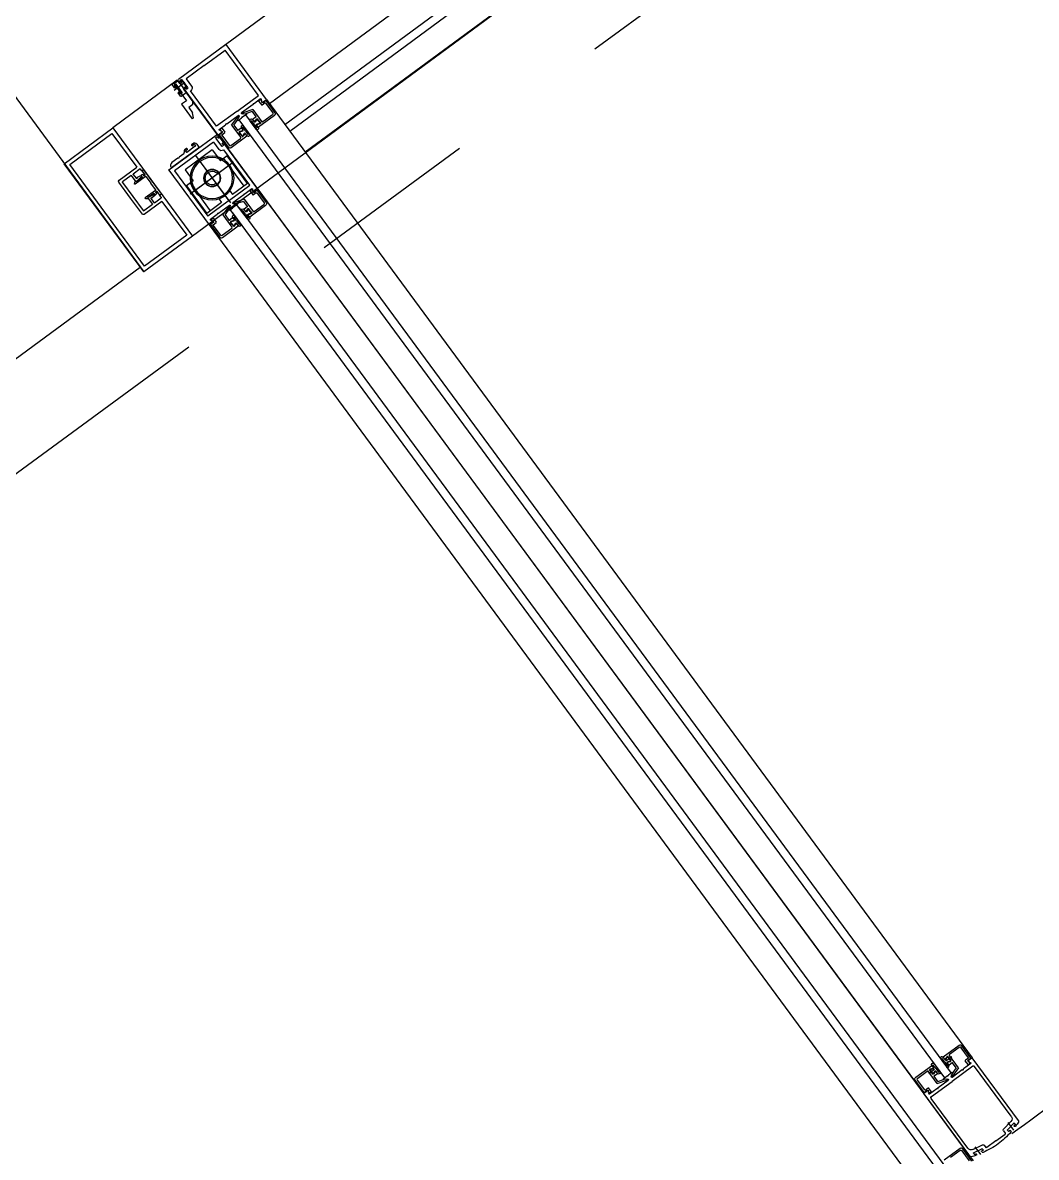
# Model space of a CAD drawing. Header units: millimetres. Extents: x 75184266 to 76346726, y -35077925 to -33679385.
# Drawn here: x 75337064 to 75337819, y -34534597 to -34533752 of the extents above; entities that cross this region are included whole.
import ezdxf

# ---------------------------------------------------------------- set-up
doc = ezdxf.new("R2010")
doc.units = ezdxf.units.MM
doc.header["$LTSCALE"] = 50
doc.header["$MEASUREMENT"] = 0
doc.linetypes.add('CENTER', pattern=[2, 1.25, -0.25, 0.25, -0.25])
doc.linetypes.add('XR-지하3층$0$XR-지하3층$0$51A1코아(1층)-1$0$HID', pattern=[2.3, 1.5, -0.8])
doc.layers.add('CEN', color=1, linetype='CENTER')
doc.layers.add('XR-지하3층$0$XR-지하3층$0$AA-DWXM-DOOR', color=4, linetype='CONTINUOUS')
doc.layers.add('건축', color=8, linetype='CONTINUOUS', plot=False)

# ---------------------------------------------------------------- blocks, each defined once
blk = doc.blocks.new('XR-지하3층$0$XR-지하3층$0$dsfdf')
at = {"layer": 'XR-지하3층$0$XR-지하3층$0$AA-DWXM-DOOR'}
for p, q in [((2010.51, 735.44), (1974.28, 708.75)), ((2069.81, 654.92), (2010.51, 735.44)), ((2009.87, 731.24), (1978.47, 708.12)), ((2065.61, 655.55), (2009.87, 731.24)), ((1974.28, 708.75), (2033.57, 628.23)), ((1978.47, 708.12), (1996.97, 683)), ((2010.07, 692.65), (1996.97, 683)), ((2007.35, 680.18), (2003.99, 684.75)), ((2004.03, 685.04), (2010.6, 689.88)), ((2010.89, 689.83), (2018.63, 679.32)), ((2020.27, 680.53), (2011.5, 692.44)), ((1929.92, 676.09), (1926.31, 673.43)), ((1932.1, 673.64), (1930.35, 676.02)), ((1997.27, 677.53), (1998.34, 678.31)), ((1997.27, 677.53), (2010.58, 659.46)), ((1998.38, 678.6), (1997.42, 679.91)), ((1997.44, 677.65), (1998.34, 678.31)), ((1997.46, 680.2), (2002.55, 683.95)), ((1998.63, 678.27), (2000.65, 675.52)), ((2000.81, 677.03), (2001.47, 676.12)), ((2000.85, 677.31), (2001.75, 677.98)), ((2000.94, 675.48), (2001.43, 675.84)), ((2001.79, 674.84), (2009.35, 680.41)), ((2002.01, 677.98), (2002.27, 677.61)), ((2003.86, 680.16), (2002.03, 678.24)), ((2002.04, 677.93), (2002.7, 677.03)), ((2002.54, 677.56), (2007.35, 680.18)), ((2002.84, 683.9), (2004.98, 680.99)), ((2002.99, 676.99), (2007.18, 680.07)), ((2007.23, 680.85), (2007.02, 680.86)), ((2007.02, 680.86), (2007.05, 680.72)), ((2007.1, 680.48), (2007.18, 680.07)), ((2009.24, 680.78), (2007.41, 680.85)), ((2018.63, 679.32), (2026.37, 668.81)), ((2029.04, 668.62), (2020.27, 680.53)), ((1890.09, 646.75), (1925.24, 672.64)), ((1909.81, 657.48), (1923.19, 667.33)), ((1923.19, 667.33), (1927.12, 662)), ((1924.9, 670.18), (1929.13, 664.43)), ((1925.01, 670.89), (1925.42, 671.19)), ((1929.12, 664.79), (1925.25, 670.05)), ((1925.64, 670.72), (1925.31, 670.48)), ((1933.79, 673.3), (1925.95, 667.53)), ((1926.61, 669.92), (1926.07, 670.65)), ((1926.13, 671.08), (1926.59, 670.47)), ((1927.84, 670.82), (1926.24, 673)), ((1927.57, 671.19), (1926.67, 672.42)), ((1926.71, 672.71), (1929.42, 674.71)), ((1926.97, 672.01), (1937.58, 657.6)), ((1927.78, 670.4), (1927.04, 669.85)), ((1927.3, 670.36), (1927.46, 670.48)), ((1933.74, 667.12), (1929.14, 673.36)), ((1930.09, 674.31), (1929.19, 673.65)), ((1929.7, 674.66), (1938.78, 662.34)), ((1931.28, 673.04), (1930.37, 674.27)), ((1932.04, 673.21), (1931.71, 672.97)), ((1934.93, 667.74), (1934.02, 667.08)), ((1934.97, 668.03), (1934.06, 669.26)), ((1934.46, 669.93), (1934.13, 669.69)), ((1936.64, 667.48), (1934.88, 669.86)), ((2001.68, 674.12), (2005.16, 669.4)), ((2008.64, 664.68), (2005.16, 669.4)), ((2009.35, 664.57), (2016.91, 670.14)), ((2011.76, 665.08), (2015.95, 668.16)), ((2016.1, 668.3), (2012.17, 664.48)), ((2016.32, 667.96), (2015.95, 668.16)), ((2019.47, 663.73), (2016.1, 668.3)), ((2016.66, 667.78), (2016.53, 667.84)), ((2016.71, 667.98), (2016.66, 667.78)), ((2017.23, 669.92), (2016.76, 668.15)), ((2026.33, 668.52), (2019.76, 663.68)), ((1929.94, 665.4), (1929.39, 666.14)), ((1930.2, 667.11), (1929.46, 666.57)), ((1929.87, 664.97), (1929.55, 664.73)), ((1929.85, 664.32), (1930.26, 664.62)), ((1930.37, 665.33), (1929.91, 665.95)), ((1930.02, 666.66), (1930.19, 666.78)), ((1932.53, 664.46), (1930.63, 667.04)), ((1930.69, 661.45), (1930.85, 661.58)), ((1950.21, 635.29), (1930.85, 661.58)), ((1956.18, 632.34), (1930.9, 666.68)), ((1936.57, 667.05), (1932.96, 664.39)), ((1938.78, 662.34), (1942.31, 664.94)), ((1939.99, 656.91), (1943.11, 659.2)), ((1942.31, 664.94), (1950.17, 654.27)), ((1943.11, 659.2), (1946.01, 655.28)), ((1991.68, 659.48), (1956.53, 633.59)), ((1981.33, 655.66), (1985.85, 658.98)), ((1991.97, 659.43), (2021.97, 618.7)), ((2009.66, 663.28), (2011.69, 660.53)), ((2009.71, 663.57), (2010.2, 663.93)), ((2011.15, 662.98), (2010.48, 663.89)), ((2010.58, 659.46), (2011.65, 660.24)), ((2011.65, 660.24), (2010.74, 659.58)), ((2011.44, 662.94), (2012.34, 663.6)), ((2012.38, 663.89), (2011.72, 664.79)), ((2012.9, 658.89), (2011.93, 660.2)), ((2012.15, 664.21), (2012.41, 663.85)), ((2012.67, 663.79), (2015.05, 664.97)), ((2018.28, 662.59), (2013.18, 658.84)), ((2015.72, 657.54), (2028.82, 667.19)), ((2016.17, 665.79), (2018.32, 662.88)), ((1909.81, 657.48), (1894.2, 645.98)), ((1939.99, 656.91), (1937.4, 657.85)), ((1949.19, 653.54), (1946.01, 655.28)), ((1949.19, 653.54), (1950.17, 654.27)), ((1962.21, 633.97), (1991.2, 655.32)), ((1969.07, 645.99), (1975.31, 650.59)), ((1969.43, 643.09), (1989.72, 658.03)), ((1972.89, 650.96), (1972.53, 651.45)), ((1972.57, 651.73), (1973.55, 652.46)), ((1973.17, 650.91), (1974.41, 651.82)), ((1974.69, 651.78), (1975.36, 650.87)), ((1977.06, 652.51), (1977.06, 652.51)), ((1977.09, 652.53), (1980.51, 655.05)), ((1981.23, 654.94), (1980.51, 655.05)), ((1981.23, 654.94), (1981.33, 655.66)), ((1989.42, 658.44), (1989.72, 658.03)), ((1991.2, 655.32), (2016, 621.65)), ((2015.72, 657.54), (2034.21, 632.43)), ((2033.57, 628.23), (2069.81, 654.92)), ((2034.21, 632.43), (2065.61, 655.55)), ((1920.04, 605.73), (1890.04, 646.47)), ((1919, 612.31), (1894.2, 645.98)), ((1967.37, 645.37), (1969, 643.16)), ((1967.8, 648.23), (1968.79, 648.95)), ((1967.95, 633.13), (1988.07, 647.95)), ((1968.12, 646.94), (1968.79, 646.03)), ((1968.16, 647.22), (1969.4, 648.13)), ((1969.44, 648.42), (1969.08, 648.91)), ((1975.59, 643.83), (2001.6, 608.51)), ((1976.28, 642.9), (1999.71, 611.08)), ((1988.07, 647.95), (1994.12, 639.74)), ((1994.12, 639.74), (1999.25, 643.52)), ((1999.25, 643.52), (2014.38, 622.99)), ((1935.11, 624.17), (1950.21, 635.29)), ((1962.21, 633.97), (1966.14, 628.63)), ((1972.08, 615.28), (2004.27, 638.98)), ((1975.06, 617.46), (2000.93, 636.52)), ((1996.59, 641.55), (2011.71, 621.02)), ((1946.18, 628.53), (1937.71, 622.29)), ((1946.38, 629.31), (1946.28, 628.7)), ((1946.38, 629.31), (1947, 629.22)), ((1951.77, 632.64), (1947.19, 629.27)), ((1950.6, 630.83), (1952.63, 628.08)), ((1952.46, 631.43), (1951.09, 631.64)), ((1952.82, 630.34), (1952.41, 632.39)), ((1952.95, 629.71), (1952.63, 631.27)), ((1955.13, 629.67), (1952.91, 628.04)), ((1955.41, 631.52), (1952.95, 629.71)), ((1953.46, 630.09), (1956.14, 632.06)), ((1955.41, 629.63), (1960.86, 622.23)), ((1955.7, 631.48), (1962.41, 622.36)), ((1957.22, 630.93), (1956.31, 632.16)), ((1957.75, 632.27), (1958.21, 631.66)), ((1958.27, 633.29), (1957.86, 632.99)), ((1958.1, 630.94), (1957.93, 630.82)), ((1958.99, 633.18), (1963.22, 627.43)), ((1985.83, 592.08), (1960.55, 626.41)), ((1960.82, 627.25), (1960.66, 627.13)), ((1961.99, 626.52), (1961.53, 627.14)), ((1963.11, 626.72), (1962.7, 626.42)), ((1967.95, 633.13), (1974, 624.92)), ((1934.1, 623.43), (1919, 612.31)), ((1926.65, 614.15), (1935.13, 620.39)), ((1930.22, 613.22), (1934.74, 619.31)), ((1931.87, 613.22), (1934.46, 616.7)), ((1934.91, 623.39), (1934.29, 623.48)), ((1935.37, 618.68), (1934.46, 616.7)), ((1935.75, 619.88), (1934.53, 617.22)), ((1934.91, 623.39), (1935, 624)), ((1935.15, 616.71), (1937.68, 618.57)), ((1935.24, 619.31), (1935.31, 619.2)), ((1937.87, 619.36), (1937.78, 618.74)), ((1937.87, 619.36), (1938.49, 619.27)), ((1938.01, 621.54), (1940.91, 621.92)), ((1941.21, 621.18), (1938.68, 619.31)), ((1938.71, 621.86), (1938.79, 621.76)), ((1946.01, 624.85), (1938.85, 622.33)), ((1939.26, 621.55), (1941.43, 621.83)), ((1945.53, 623.27), (1941.43, 621.83)), ((1944.39, 617.58), (1944.3, 617.51)), ((1947.13, 613.77), (1944.95, 616.73)), ((1945.53, 623.27), (1948.33, 619.47)), ((1945.94, 617.2), (1945.82, 617.37)), ((1945.94, 617.2), (1946.96, 615.83)), ((1948.29, 619.18), (1945.99, 617.49)), ((1946.01, 624.85), (1952.78, 615.65)), ((1947.63, 615.84), (1948.9, 617.77)), ((1949.01, 617.56), (1947.72, 615.57)), ((1951.42, 614.76), (1949.35, 617.57)), ((1950.63, 616.35), (1949.57, 617.78)), ((1962.09, 620.22), (1950.34, 611.58)), ((1960.64, 620.81), (1953.5, 615.55)), ((1965.6, 625.06), (1965.43, 624.94)), ((1984.79, 598.66), (1965.43, 624.94)), ((1968.87, 621.14), (1974, 624.92)), ((1983.99, 600.61), (1968.87, 621.14)), ((1971.54, 623.11), (1986.66, 602.57)), ((1993.26, 611.24), (2001.47, 617.28)), ((2000.89, 610.52), (2016, 621.65)), ((2001.47, 617.28), (2003.29, 614.82)), ((2003.29, 614.82), (2014.38, 622.99)), ((2017.55, 618.99), (2012.56, 615.32)), ((2016.39, 617.18), (2018.41, 614.43)), ((2018.25, 617.78), (2016.87, 617.99)), ((2018.61, 616.69), (2018.19, 618.74)), ((2018.73, 616.06), (2018.42, 617.62)), ((2021.2, 617.88), (2018.73, 616.06)), ((2019.25, 616.44), (2021.92, 618.41)), ((2021.48, 617.83), (2028.2, 608.72)), ((1921.07, 610.04), (1925.65, 613.41)), ((1922.96, 608.34), (1921.12, 609.35)), ((1922.02, 609.01), (1922.23, 610.39)), ((1923.52, 608.04), (1922.12, 608.8)), ((1923.14, 610.61), (1925.17, 607.86)), ((1925.85, 614.19), (1925.75, 613.58)), ((1925.85, 614.19), (1926.46, 614.1)), ((1930.22, 613.22), (1936.99, 604.02)), ((1931.87, 613.22), (1934.67, 609.41)), ((1934.95, 609.37), (1937.25, 611.06)), ((1938.34, 609), (1936.12, 608.36)), ((1936.29, 608.19), (1938.58, 608.83)), ((1937.54, 611.02), (1937.42, 611.18)), ((1937.54, 611.02), (1938.55, 609.64)), ((1937.64, 612.61), (1937.73, 612.68)), ((1940.46, 608.86), (1938.29, 611.82)), ((1943.51, 606.55), (1939.16, 612.46)), ((1940.46, 608.86), (1942.64, 605.91)), ((1948.44, 610.17), (1944.08, 616.09)), ((1947.13, 613.77), (1949.31, 610.81)), ((1951.31, 614.44), (1949.02, 613.8)), ((1950.06, 611.62), (1949.04, 613)), ((1950.06, 611.62), (1949.04, 613)), ((1949.25, 613.63), (1951.47, 614.28)), ((1949.96, 610.03), (1949.86, 609.96)), ((1950.06, 611.62), (1950.18, 611.45)), ((1950.63, 616.35), (1951.69, 614.91)), ((1983.99, 600.61), (1995.07, 608.77)), ((1999.89, 609.78), (1984.79, 598.66)), ((1993.26, 611.24), (1995.07, 608.77)), ((2000.7, 609.74), (2000.08, 609.83)), ((2000.7, 609.74), (2000.79, 610.35)), ((2011.56, 614.58), (2003.49, 608.64)), ((2003.79, 607.9), (2006.7, 608.27)), ((2004.5, 608.22), (2004.58, 608.11)), ((2011.8, 611.2), (2004.64, 608.69)), ((2005.05, 607.91), (2007.21, 608.18)), ((2011.31, 609.63), (2007.21, 608.18)), ((2011.31, 609.63), (2014.12, 605.82)), ((2011.75, 615.36), (2011.66, 614.75)), ((2011.75, 615.36), (2012.37, 615.27)), ((2011.8, 611.2), (2018.57, 602.01)), ((2020.92, 616.02), (2018.7, 614.39)), ((2021.2, 615.98), (2026.65, 608.59)), ((1923, 607.66), (1920.33, 605.69)), ((1921.01, 605.94), (1927.73, 596.82)), ((1921.05, 606.22), (1923.52, 608.04)), ((1922.87, 605.66), (1928.31, 598.26)), ((1922.91, 605.94), (1925.13, 607.57)), ((1929.74, 598.05), (1936.88, 603.31)), ((1929.86, 596.5), (1941.61, 605.15)), ((1936.97, 606.29), (1935.91, 607.73)), ((1938.25, 605.06), (1936.18, 607.87)), ((1936.97, 606.29), (1938.03, 604.85)), ((1938.58, 605.07), (1939.88, 607.07)), ((1939.97, 606.79), (1938.7, 604.87)), ((1941.65, 605.43), (1940.64, 606.81)), ((1941.65, 605.43), (1940.64, 606.81)), ((1941.65, 605.43), (1941.77, 605.27)), ((1943.2, 605.05), (1943.29, 605.12)), ((1986.86, 596.39), (1991.85, 600.06)), ((1992.04, 600.85), (1991.95, 600.23)), ((1992.04, 600.85), (1992.66, 600.75)), ((1992.85, 600.8), (2000.92, 606.74)), ((1996, 599.57), (2000.53, 605.66)), ((1997.65, 599.57), (2000.25, 603.05)), ((2001.15, 605.04), (2000.25, 603.05)), ((2001.54, 606.24), (2000.32, 603.57)), ((2000.94, 603.06), (2003.47, 604.93)), ((2001.02, 605.66), (2001.1, 605.55)), ((2004.94, 598.81), (2001.5, 603.48)), ((2003.66, 605.71), (2003.57, 605.1)), ((2003.66, 605.71), (2004.28, 605.62)), ((2007, 607.53), (2004.47, 605.67)), ((2009.87, 602.44), (2006.43, 607.11)), ((2014.23, 596.53), (2009.87, 602.44)), ((2010.18, 603.94), (2010.09, 603.87)), ((2012.92, 600.12), (2010.74, 603.08)), ((2011.73, 603.56), (2011.61, 603.72)), ((2011.73, 603.56), (2012.74, 602.18)), ((2014.07, 605.53), (2011.77, 603.84)), ((2012.92, 600.12), (2015.09, 597.17)), ((2013.41, 602.19), (2014.69, 604.12)), ((2014.8, 603.91), (2013.51, 601.92)), ((2017.09, 600.8), (2014.81, 600.15)), ((2015.04, 599.98), (2017.26, 600.63)), ((2017.2, 601.11), (2015.13, 603.92)), ((2016.41, 602.7), (2015.36, 604.14)), ((2027.87, 606.58), (2016.13, 597.93)), ((2016.41, 602.7), (2017.47, 601.26)), ((2026.43, 607.16), (2019.28, 601.9)), ((1988.79, 594.01), (1986.12, 592.04)), ((1986.8, 592.29), (1993.51, 583.17)), ((1986.84, 592.58), (1989.31, 594.39)), ((1988.74, 594.7), (1986.9, 595.7)), ((1987.81, 595.36), (1988.02, 596.74)), ((1989.31, 594.39), (1987.91, 595.15)), ((1988.65, 592.01), (1994.1, 584.62)), ((1988.7, 592.29), (1990.91, 593.93)), ((1988.93, 596.96), (1990.96, 594.21)), ((1995.65, 582.85), (2007.4, 591.5)), ((1996, 599.57), (2002.78, 590.38)), ((1997.65, 599.57), (2000.46, 595.76)), ((2000.74, 595.72), (2003.04, 597.41)), ((2002.76, 592.64), (2001.7, 594.08)), ((2004.13, 595.36), (2001.91, 594.71)), ((2004.04, 591.42), (2001.97, 594.23)), ((2002.08, 594.54), (2004.36, 595.18)), ((2002.76, 592.64), (2003.81, 591.2)), ((2003.33, 597.37), (2003.21, 597.53)), ((2003.33, 597.37), (2004.34, 595.99)), ((2003.42, 598.96), (2003.52, 599.03)), ((2006.25, 595.21), (2004.07, 598.17)), ((2004.37, 591.43), (2005.66, 593.42)), ((2005.76, 593.14), (2004.48, 591.22)), ((2009.3, 592.9), (2004.94, 598.81)), ((2006.25, 595.21), (2008.43, 592.26)), ((2007.44, 591.78), (2006.43, 593.16)), ((2007.44, 591.78), (2006.43, 593.16)), ((2007.44, 591.78), (2007.56, 591.62)), ((2008.99, 591.4), (2009.08, 591.47)), ((2015.84, 597.97), (2014.83, 599.35)), ((2015.84, 597.97), (2014.83, 599.35)), ((2015.75, 596.38), (2015.65, 596.31)), ((2015.84, 597.97), (2015.96, 597.81)), ((1995.52, 584.4), (2002.67, 589.66)), ((2471.84, -71.98), (2460.09, -80.63)), ((2471.97, -73.53), (2464.82, -78.79)), ((2478.84, -81.14), (2473.39, -73.75)), ((2480.69, -81.42), (2473.98, -72.31)), ((2458.19, -82.03), (2462.55, -87.94)), ((2458.5, -80.53), (2458.41, -80.6)), ((2461.24, -84.35), (2459.06, -81.39)), ((2460.05, -80.91), (2459.93, -80.75)), ((2460.05, -80.91), (2461.06, -82.29)), ((2460.05, -80.91), (2461.06, -82.29)), ((2461.24, -84.35), (2463.41, -87.3)), ((2461.73, -82.28), (2463.01, -80.35)), ((2463.12, -80.56), (2461.83, -82.55)), ((2462.11, -83.71), (2466.41, -80.54)), ((2465.41, -83.68), (2463.12, -84.32)), ((2463.36, -84.49), (2465.58, -83.84)), ((2463.45, -80.55), (2465.52, -83.36)), ((2464.73, -81.77), (2463.68, -80.33)), ((2471.48, -88.7), (2464.71, -79.51)), ((2464.73, -81.77), (2465.79, -83.21)), ((2478.56, -86.1), (2476.53, -83.34)), ((2478.79, -81.43), (2476.58, -83.06)), ((2480.65, -81.71), (2478.18, -83.52)), ((2478.18, -83.52), (2479.58, -84.28)), ((2478.7, -83.14), (2481.37, -81.17)), ((2478.7, -83.14), (2481.37, -81.17)), ((2478.74, -83.83), (2480.58, -84.83)), ((2478.74, -83.83), (2480.58, -84.83)), ((2516.04, -127.9), (2481.66, -81.22)), ((2516.04, -127.9), (2481.66, -81.22)), ((2439.62, -95.71), (2451.36, -87.06)), ((2441.06, -96.29), (2448.21, -91.03)), ((2455.69, -100.33), (2448.92, -91.14)), ((2449.4, -93.06), (2453.7, -89.9)), ((2451.07, -91.83), (2450.02, -90.39)), ((2452.45, -89.11), (2450.23, -89.76)), ((2450.29, -90.24), (2452.35, -93.05)), ((2450.39, -89.93), (2452.68, -89.29)), ((2451.07, -91.83), (2452.13, -93.27)), ((2451.65, -87.1), (2451.53, -86.94)), ((2451.65, -87.1), (2452.66, -88.48)), ((2451.65, -87.1), (2452.66, -88.48)), ((2451.74, -85.51), (2451.84, -85.44)), ((2454.57, -89.26), (2452.39, -86.3)), ((2452.69, -93.04), (2453.98, -91.05)), ((2454.08, -91.33), (2452.8, -93.25)), ((2453.26, -85.66), (2457.62, -91.57)), ((2454.57, -89.26), (2456.75, -92.21)), ((2455.76, -92.69), (2454.74, -91.31)), ((2455.76, -92.69), (2455.88, -92.85)), ((2464.16, -86.5), (2463.15, -85.12)), ((2464.07, -88.09), (2463.97, -88.16)), ((2466.52, -92.11), (2463.97, -93.99)), ((2466.52, -92.11), (2463.97, -93.99)), ((2464.16, -86.5), (2464.28, -86.66)), ((2466.75, -84.85), (2464.45, -86.54)), ((2465.98, -95.12), (2467.13, -92.61)), ((2465.98, -95.12), (2467.13, -92.61)), ((2466.33, -94.17), (2467.24, -92.19)), ((2482.03, -87.4), (2466.67, -98.71)), ((2482.03, -87.4), (2466.67, -98.71)), ((2474.23, -90.24), (2466.74, -95.75)), ((2474.23, -90.24), (2466.74, -95.75)), ((2471.48, -88.7), (2466.96, -94.79)), ((2469.84, -88.7), (2467.03, -84.89)), ((2469.84, -88.7), (2467.24, -92.19)), ((2475.03, -90.28), (2474.42, -90.19)), ((2475.03, -90.28), (2474.42, -90.19)), ((2475.03, -90.28), (2475.13, -89.67)), ((2475.03, -90.28), (2475.13, -89.67)), ((2480.63, -85.52), (2475.23, -89.5)), ((2480.63, -85.52), (2475.23, -89.5)), ((2479.68, -84.49), (2479.47, -85.87)), ((2510.77, -124.7), (2483.46, -87.62)), ((2510.77, -124.7), (2483.46, -87.62)), ((2446.01, -106.96), (2439.29, -97.85)), ((2446.29, -105.11), (2440.84, -97.72)), ((2451.32, -110.02), (2466.67, -98.71)), ((2451.32, -110.02), (2466.67, -98.71)), ((2456.18, -98.76), (2453.37, -94.95)), ((2453.42, -94.67), (2455.72, -92.97)), ((2455.69, -100.33), (2462.85, -97.82)), ((2456.18, -98.76), (2460.28, -97.32)), ((2456.34, -103.41), (2463.82, -97.9)), ((2456.34, -103.41), (2463.82, -97.9)), ((2457.31, -93.07), (2457.4, -93)), ((2462.44, -97.04), (2460.28, -97.32)), ((2460.42, -96.6), (2462.97, -94.73)), ((2460.42, -96.6), (2462.97, -94.73)), ((2463.45, -96.98), (2460.72, -97.33)), ((2463.45, -96.98), (2460.72, -97.33)), ((2462.99, -97.35), (2462.91, -97.24)), ((2463.78, -94.77), (2463.16, -94.68)), ((2463.78, -94.77), (2463.16, -94.68)), ((2463.78, -94.77), (2463.87, -94.16)), ((2463.78, -94.77), (2463.87, -94.16)), ((2466.47, -94.79), (2466.39, -94.68)), ((2479.9, -154.51), (2445.52, -107.83)), ((2479.9, -154.51), (2445.52, -107.83)), ((2448.24, -105.57), (2445.56, -107.54)), ((2448.24, -105.57), (2445.56, -107.54)), ((2446.29, -107.01), (2448.75, -105.19)), ((2446.57, -105.15), (2448.79, -103.52)), ((2448.75, -105.19), (2449.07, -106.75)), ((2448.88, -105.82), (2449.29, -107.88)), ((2448.88, -105.82), (2449.29, -107.88)), ((2451.1, -106.32), (2449.07, -103.56)), ((2449.24, -106.91), (2450.61, -107.12)), ((2449.94, -108.12), (2455.34, -104.15)), ((2449.94, -108.12), (2455.34, -104.15)), ((2456.14, -104.19), (2455.53, -104.1)), ((2456.14, -104.19), (2455.53, -104.1)), ((2456.14, -104.19), (2456.24, -103.58)), ((2456.14, -104.19), (2456.24, -103.58)), ((2478.41, -148.53), (2451.1, -111.45)), ((2478.41, -148.53), (2451.1, -111.45)), ((2512.66, -119.21), (2524.41, -110.56)), ((2514.1, -119.8), (2521.25, -114.53)), ((2519.05, -130.47), (2512.34, -121.35)), ((2519.33, -128.61), (2513.89, -121.22)), ((2510.52, -128.63), (2505.06, -134.36)), ((2510.52, -128.63), (2505.06, -134.36)), ((2507.96, -134.99), (2508.63, -135.9)), ((2507.96, -134.99), (2508.63, -135.9)), ((2512.69, -129.78), (2507.97, -134.72)), ((2512.69, -129.78), (2507.97, -134.72)), ((2508.19, -129.29), (2512.4, -134.99)), ((2508.19, -129.29), (2512.4, -134.99)), ((2513, -129.8), (2513.68, -130.71)), ((2513, -129.8), (2513.68, -130.71)), ((2513, -132.03), (2513.09, -132.16)), ((2513, -132.03), (2513.09, -132.16)), ((2513, -132.03), (2513.09, -132.16)), ((2513, -132.03), (2513.09, -132.16)), ((2513.66, -130.98), (2513.03, -131.64)), ((2513.66, -130.98), (2513.03, -131.64)), ((2499.34, -143.06), (2492.56, -148.05)), ((2499.34, -143.06), (2492.56, -148.05)), ((2499.34, -143.06), (2506.11, -138.07)), ((2499.34, -143.06), (2506.11, -138.07)), ((2504.97, -135.67), (2506.22, -137.36)), ((2504.97, -135.67), (2506.22, -137.36)), ((2508.94, -135.92), (2509.6, -135.24)), ((2508.94, -135.92), (2509.6, -135.24)), ((2510.06, -135.27), (2510.47, -135.82)), ((2510.06, -135.27), (2510.47, -135.82)), ((2482.23, -149.46), (2489.33, -145.94)), ((2482.23, -149.46), (2489.33, -145.94)), ((2482.69, -151.87), (2488.81, -148.84)), ((2482.69, -151.87), (2488.81, -148.84)), ((2483.55, -147.43), (2487.76, -153.14)), ((2483.55, -147.43), (2487.76, -153.14)), ((2488.71, -150.99), (2489.12, -151.55)), ((2488.71, -150.99), (2489.12, -151.55)), ((2489.67, -150.12), (2488.82, -150.54)), ((2489.67, -150.12), (2488.82, -150.54)), ((2489.07, -148.9), (2489.74, -149.81)), ((2489.07, -148.9), (2489.74, -149.81)), ((2490.6, -146.25), (2491.85, -147.94)), ((2490.6, -146.25), (2491.85, -147.94)), ((2482.61, -152.18), (2483.29, -153.09)), ((2482.61, -152.18), (2483.29, -153.09)), ((2483.54, -153.15), (2484.37, -152.75)), ((2483.54, -153.15), (2484.37, -152.75)), ((2484.75, -152.84), (2484.84, -152.97)), ((2484.75, -152.84), (2484.84, -152.97))]:
    blk.add_line(p, q, dxfattribs=at)
at = {"layer": 'XR-지하3층$0$XR-지하3층$0$AA-DWXM-DOOR', "color": 8, "linetype": 'XR-지하3층$0$XR-지하3층$0$51A1코아(1층)-1$0$HID'}
blk.add_line((1185.4, 127.81), (1974.28, 708.75), dxfattribs=at)
at = {"layer": 'XR-지하3층$0$XR-지하3층$0$AA-DWXM-DOOR', "color": 8}
for p, q in [((1926.67, 672.42), (2481.66, -81.22)), ((415.08, -563.65), (2033.57, 628.23)), ((1935.72, 617.13), (2461.01, -96.18)), ((1940.64, 620.76), (2465.94, -92.55)), ((2021.97, 618.7), (2554.7, -104.72)), ((1922.28, 602.69), (1167.17, 46.61)), ((1920.04, 605.73), (2445.52, -107.83)), ((2003.25, 601.11), (2534.1, -119.75)), ((2008.18, 604.74), (2539.03, -116.12)), ((1985.83, 592.08), (2518.57, -131.33)), ((1933.77, 587.09), (1219.49, 61.08)), ((1937.4, 582.16), (1223.12, 56.15)), ((1948.89, 566.55), (1184.58, 3.7))]:
    blk.add_line(p, q, dxfattribs=at)
at = {"layer": 'XR-지하3층$0$XR-지하3층$0$AA-DWXM-DOOR'}
for radius in [16.32, 15.3, 6.38, 6.12]:
    blk.add_circle((1987.99, 626.99), radius, dxfattribs=at)
for centre, radius, start, end in [((2010.68, 691.83), 1.02, 36.36859, 126.36859), ((2004.15, 684.87), 0.204, 126.36859, 216.36859), ((2010.72, 689.71), 0.204, 36.36859, 126.36859), ((1997.32, 677.81), 0.204, 216.36859, 306.36859), ((1997.58, 680.03), 0.204, 126.36859, 216.36859), ((1998.22, 678.48), 0.204, 306.36859, 36.36859), ((1998.46, 678.15), 0.204, 36.36859, 126.36859), ((2000.97, 677.15), 0.204, 126.36859, 216.36859), ((2001.31, 676), 0.204, 306.36859, 36.36859), ((2001.88, 677.81), 0.204, 36.36859, 126.36859), ((2002.17, 678.1), 0.204, 136.36859, 216.36859), ((2002.44, 677.74), 0.204, 216.36859, 298.60342), ((2002.67, 683.78), 0.204, 36.36859, 126.36859), ((2002.87, 677.15), 0.204, 216.36859, 306.36859), ((2004.16, 679.75), 0.51, 66.36859, 126.36859), ((2004.16, 679.75), 0.51, 66.36859, 126.36859), ((2004.57, 680.69), 0.51, 246.36859, 36.36859), ((2007.4, 680.54), 0.306, 87.75533, 191.36859), ((2009.23, 680.57), 0.204, 306.36859, 87.75533), ((1925.31, 670.48), 0.51, 126.36859, 216.36859), ((1925.84, 671.82), 1.02, 36.36859, 126.36859), ((1925.72, 670.78), 0.51, 36.36859, 126.36859), ((1927, 670.77), 0.51, 216.36859, 306.36859), ((1926.83, 672.55), 0.204, 126.36859, 216.36859), ((1927.16, 670.89), 0.51, 306.36859, 36.36859), ((1929.54, 674.54), 0.204, 36.36859, 126.36859), ((2000.82, 675.64), 0.204, 216.36859, 306.36859), ((2002.09, 674.42), 0.51, 126.36859, 216.36859), ((2016.46, 668.23), 0.306, 241.36859, 344.98185), ((2017.04, 669.98), 0.204, 344.98185, 126.36859), ((2026.2, 668.69), 0.204, 306.36859, 36.36859), ((2028.22, 668.01), 1.02, 306.36859, 36.36859), ((1929.18, 663.51), 2.55, 216.36859, 306.36859), ((1929.55, 664.73), 0.51, 216.36859, 306.36859), ((1930.32, 666.25), 0.51, 126.36859, 216.36859), ((1930.49, 666.37), 0.51, 36.36859, 126.36859), ((1929.96, 665.03), 0.51, 306.36859, 36.36859), ((1991.8, 659.31), 0.204, 36.36859, 126.36859), ((2009.05, 664.98), 0.51, 216.36859, 306.36859), ((2009.83, 663.4), 0.204, 126.36859, 216.36859), ((2010.32, 663.76), 0.204, 36.36859, 126.36859), ((2010.86, 659.41), 0.204, 126.36859, 216.36859), ((2011.31, 663.1), 0.204, 216.36859, 306.36859), ((2011.53, 660.41), 0.204, 306.36859, 36.36859), ((2011.77, 660.08), 0.204, 36.36859, 126.36859), ((2011.88, 664.91), 0.204, 126.36859, 216.36859), ((2012.31, 664.33), 0.204, 134.13376, 216.36859), ((2012.22, 663.77), 0.204, 306.36859, 36.36859), ((2012.58, 663.97), 0.204, 216.36859, 296.36859), ((2013.06, 659.01), 0.204, 216.36859, 306.36859), ((2014.75, 665.38), 0.51, 306.36859, 6.36859), ((2014.75, 665.38), 0.51, 306.36859, 6.36859), ((2015.76, 665.49), 0.51, 36.36859, 186.36859), ((2018.16, 662.76), 0.204, 306.36859, 36.36859), ((2019.63, 663.85), 0.204, 216.36859, 306.36859), ((1890.21, 646.59), 0.204, 126.36859, 216.36859), ((1953.31, 635.9), 0.204, 306.36859, 36.36859), ((1957.14, 632.77), 1.02, 126.36859, 216.36859), ((1946.03, 628.74), 0.258, 306.36859, 351.36859), ((1947.03, 629.48), 0.258, 261.36859, 306.36859), ((1952.01, 632.31), 0.408, 11.36859, 126.36859), ((1953.22, 630.42), 0.408, 191.36859, 306.36859), ((1957.63, 631.23), 0.51, 216.36859, 306.36859), ((1958.16, 632.58), 0.51, 126.36859, 216.36859), ((1957.8, 631.36), 0.51, 306.36859, 36.36859), ((1958.57, 632.88), 0.51, 36.36859, 126.36859), ((1960.96, 626.72), 0.51, 126.36859, 216.36859), ((1961.12, 626.84), 0.51, 36.36859, 126.36859), ((1962.4, 626.83), 0.51, 216.36859, 306.36859), ((1962.81, 627.13), 0.51, 306.36859, 36.36859), ((1964.08, 627.12), 2.55, 306.36859, 36.36859), ((1987.99, 626.99), 5.1, 306.36859, 216.36859), ((1934.25, 623.22), 0.258, 81.36859, 126.36859), ((1934.9, 617.05), 0.413, 155.36859, 306.36859), ((1935.26, 623.96), 0.258, 126.36859, 171.36859), ((1935.38, 620.06), 0.413, 335.36859, 126.36859), ((1937.95, 621.95), 0.413, 126.36859, 277.36859), ((1937.52, 618.78), 0.258, 306.36859, 351.36859), ((1938.53, 619.52), 0.258, 261.36859, 306.36859), ((1940.97, 621.51), 0.413, 306.36859, 97.36859), ((2017.79, 618.66), 0.408, 11.36859, 126.36859), ((2019.01, 616.77), 0.408, 191.36859, 306.36859), ((2021.8, 618.57), 0.204, 306.36859, 36.36859), ((1921.31, 609.71), 0.408, 126.36859, 241.36859), ((1922.76, 607.99), 0.408, 306.36859, 61.36859), ((1925.5, 613.62), 0.258, 306.36859, 351.36859), ((1926.5, 614.35), 0.258, 261.36859, 306.36859), ((2000.04, 609.58), 0.258, 81.36859, 126.36859), ((2001.05, 610.32), 0.258, 126.36859, 171.36859), ((2003.74, 608.31), 0.413, 126.36859, 277.36859), ((2006.75, 607.86), 0.413, 306.36859, 97.36859), ((2011.41, 614.79), 0.258, 306.36859, 351.36859), ((2012.41, 615.53), 0.258, 261.36859, 306.36859), ((1991.69, 600.27), 0.258, 306.36859, 351.36859), ((1992.7, 601.01), 0.258, 261.36859, 306.36859), ((2000.69, 603.4), 0.413, 155.36859, 306.36859), ((2001.16, 606.41), 0.413, 335.36859, 126.36859), ((2003.31, 605.13), 0.258, 306.36859, 351.36859), ((2004.32, 605.87), 0.258, 261.36859, 306.36859), ((1985.99, 592.2), 0.204, 216.36859, 306.36859), ((1987.1, 596.06), 0.408, 126.36859, 241.36859), ((1988.55, 594.34), 0.408, 306.36859, 61.36859), ((2478.94, -83.47), 0.408, 126.36859, 241.36859), ((2478.94, -83.47), 0.408, 126.36859, 241.36859), ((2481.49, -81.34), 0.204, 36.36859, 126.36859), ((2481.49, -81.34), 0.204, 36.36859, 126.36859), ((2466.76, -92.44), 0.408, 335.36859, 126.36859), ((2466.76, -92.44), 0.408, 335.36859, 126.36859), ((2474.38, -90.44), 0.258, 81.36859, 126.36859), ((2474.38, -90.44), 0.258, 81.36859, 126.36859), ((2475.38, -89.7), 0.258, 126.36859, 171.36859), ((2475.38, -89.7), 0.258, 126.36859, 171.36859), ((2480.39, -85.19), 0.408, 306.36859, 61.36859), ((2480.39, -85.19), 0.408, 306.36859, 61.36859), ((2482.64, -88.22), 1.02, 36.36859, 126.36859), ((2482.64, -88.22), 1.02, 36.36859, 126.36859), ((2460.66, -96.93), 0.408, 126.36859, 277.36859), ((2460.66, -96.93), 0.408, 126.36859, 277.36859), ((2463.12, -94.94), 0.258, 81.36859, 126.36859), ((2463.12, -94.94), 0.258, 81.36859, 126.36859), ((2463.52, -97.49), 0.51, 306.36859, 97.36859), ((2463.52, -97.49), 0.51, 306.36859, 97.36859), ((2464.12, -94.2), 0.258, 126.36859, 171.36859), ((2464.12, -94.2), 0.258, 126.36859, 171.36859), ((2466.44, -95.33), 0.51, 155.36859, 306.36859), ((2466.44, -95.33), 0.51, 155.36859, 306.36859), ((2445.68, -107.71), 0.204, 126.36859, 216.36859), ((2445.68, -107.71), 0.204, 126.36859, 216.36859), ((2448.48, -105.9), 0.408, 11.36859, 126.36859), ((2448.48, -105.9), 0.408, 11.36859, 126.36859), ((2449.69, -107.79), 0.408, 191.36859, 306.36859), ((2449.69, -107.79), 0.408, 191.36859, 306.36859), ((2455.49, -104.35), 0.258, 81.36859, 126.36859), ((2455.49, -104.35), 0.258, 81.36859, 126.36859), ((2456.49, -103.62), 0.258, 126.36859, 171.36859), ((2456.49, -103.62), 0.258, 126.36859, 171.36859), ((2451.92, -110.84), 1.02, 126.36859, 216.36859), ((2451.92, -110.84), 1.02, 126.36859, 216.36859), ((2508.3, -126.52), 3.06, 316.36859, 36.36859), ((2508.3, -126.52), 3.06, 316.36859, 36.36859), ((2505.79, -135.06), 1.02, 136.36859, 216.36859), ((2505.79, -135.06), 1.02, 136.36859, 216.36859), ((2508.12, -134.87), 0.204, 136.36859, 216.36859), ((2508.12, -134.87), 0.204, 136.36859, 216.36859), ((2509.82, -135.45), 0.306, 36.36859, 136.36859), ((2509.82, -135.45), 0.306, 36.36859, 136.36859), ((2512.84, -129.92), 0.204, 36.36859, 136.36859), ((2512.84, -129.92), 0.204, 36.36859, 136.36859), ((2513.25, -131.85), 0.306, 136.36859, 216.36859), ((2513.25, -131.85), 0.306, 136.36859, 216.36859), ((2513.51, -131.86), 0.51, 216.36859, 323.49544), ((2513.51, -131.86), 0.51, 216.36859, 323.49544), ((2513.51, -130.83), 0.204, 316.36859, 36.36859), ((2513.51, -130.83), 0.204, 316.36859, 36.36859), ((2461.44, -93.33), 65.28, 323.49544, 326.80737), ((2461.44, -93.33), 65.28, 323.49544, 326.80737), ((2515.22, -128.51), 1.02, 326.80737, 36.36859), ((2515.22, -128.51), 1.02, 326.80737, 36.36859), ((2461.44, -93.33), 65.28, 307.26387, 318.64326), ((2461.44, -93.33), 65.28, 307.26387, 318.64326), ((2505.81, -137.66), 0.51, 306.36859, 36.36859), ((2505.81, -137.66), 0.51, 306.36859, 36.36859), ((2508.8, -135.78), 0.204, 216.36859, 316.36859), ((2508.8, -135.78), 0.204, 216.36859, 316.36859), ((2510.06, -136.12), 0.51, 318.64326, 36.36859), ((2510.06, -136.12), 0.51, 318.64326, 36.36859), ((2480.87, -146.72), 3.06, 216.36859, 296.36859), ((2480.87, -146.72), 3.06, 216.36859, 296.36859), ((2482.78, -152.05), 0.204, 116.36859, 216.36859), ((2482.78, -152.05), 0.204, 116.36859, 216.36859), ((2488.96, -150.81), 0.306, 116.36859, 216.36859), ((2488.96, -150.81), 0.306, 116.36859, 216.36859), ((2488.9, -149.02), 0.204, 36.36859, 116.36859), ((2488.9, -149.02), 0.204, 36.36859, 116.36859), ((2489.53, -151.24), 0.51, 216.36859, 294.09392), ((2489.53, -151.24), 0.51, 216.36859, 294.09392), ((2489.78, -146.86), 1.02, 36.36859, 116.36859), ((2489.78, -146.86), 1.02, 36.36859, 116.36859), ((2489.58, -149.94), 0.204, 296.36859, 36.36859), ((2489.58, -149.94), 0.204, 296.36859, 36.36859), ((2463.09, -92.12), 65.28, 294.09392, 305.47331), ((2463.09, -92.12), 65.28, 294.09392, 305.47331), ((2492.26, -147.64), 0.51, 216.36859, 306.36859), ((2492.26, -147.64), 0.51, 216.36859, 306.36859), ((2480.72, -153.91), 1.02, 216.36859, 285.92981), ((2480.72, -153.91), 1.02, 216.36859, 285.92981), ((2463.09, -92.12), 65.28, 285.92981, 289.24174), ((2463.09, -92.12), 65.28, 285.92981, 289.24174), ((2483.45, -152.97), 0.204, 216.36859, 296.36859), ((2483.45, -152.97), 0.204, 216.36859, 296.36859), ((2484.5, -153.02), 0.306, 36.36859, 116.36859), ((2484.5, -153.02), 0.306, 36.36859, 116.36859), ((2484.43, -153.27), 0.51, 289.24174, 36.36859), ((2484.43, -153.27), 0.51, 289.24174, 36.36859)]:
    blk.add_arc(centre, radius, start, end, dxfattribs=at)
at = {"layer": 'XR-지하3층$0$XR-지하3층$0$AA-DWXM-DOOR', "color": 8, "linetype": 'XR-지하3층$0$XR-지하3층$0$51A1코아(1층)-1$0$HID'}
blk.add_arc((1918.39, 598.63), 944.71, 219.06659, 308.4325, dxfattribs=at)
at = {"layer": 'XR-지하3층$0$XR-지하3층$0$AA-DWXM-DOOR', "extrusion": (0, 0, -1)}
for centre, major_axis, start_param, end_param in [((1930.1, 675.84), (0.216, 0.216), -1.42015, 0.150647), ((1925.49, 670.23), (0.216, 0.216), 3.292239, 4.863036), ((1925.82, 670.47), (0.216, 0.216), -1.42015, 0.150647), ((1926.49, 673.18), (0.216, 0.216), 3.292239, 4.863036), ((1926.86, 670.1), (0.216, 0.216), 1.721443, 3.292239), ((1927.6, 670.64), (-0.216, 0.216), 1.721443, 3.292239), ((1929.31, 673.48), (-0.144, 0.144), 4.863036, 6.433832), ((1930.21, 674.15), (0.144, 0.144), -1.42015, 0.150647), ((1931.53, 673.22), (0.216, 0.216), 1.721443, 3.292239), ((1931.86, 673.46), (0.216, 0.216), 0.150646, 1.721443), ((1934.31, 669.44), (0.216, 0.216), 3.292239, 4.863036), ((1934.64, 669.68), (0.216, 0.216), -1.42015, 0.150647), ((1934.81, 667.91), (0.144, 0.144), 0.150647, 1.721443), ((1936.39, 667.3), (0.216, 0.216), 0.150647, 1.721443), ((1929.36, 664.98), (0.216, 0.216), 1.721443, 3.292239), ((1929.64, 666.32), (0.216, 0.216), 3.292239, 4.863036), ((1929.69, 665.22), (-0.216, 0.216), 1.721443, 3.292239), ((1930.38, 666.86), (-0.216, 0.216), 0.150647, 1.721443), ((1932.78, 664.64), (0.216, 0.216), 1.721443, 3.292239), ((1933.9, 667.24), (-0.144, 0.144), 3.292239, 4.863036), ((1987.36, 656.93), (-1.8, 1.8), 0.150647, 1.721443), ((1972.69, 651.57), (0.144, 0.144), 3.292239, 4.863035), ((1973.05, 651.08), (-0.144, 0.144), 3.292239, 4.863036), ((1974.76, 650.82), (-1.44, 1.44), 0.150647, 1.381606), ((1974.53, 651.66), (-0.144, 0.144), 0.150647, 1.721443), ((1975.19, 650.75), (-0.144, 0.144), 1.721443, 3.292239), ((1976.48, 653.35), (0.721, 0.721), 1.721443, 2.952402), ((1969.01, 646.58), (-1.44, 1.44), 4.863036, 6.433832), ((1968.28, 647.06), (0.144, 0.144), 3.292239, 4.863036), ((1968.91, 648.79), (0.144, 0.144), -1.42015, 0.150647), ((1968.95, 646.16), (-0.144, 0.144), 3.292239, 4.863036), ((1969.25, 643.34), (-0.216, 0.216), 3.292239, 4.863035), ((1969.27, 648.29), (0.144, 0.144), 0.150647, 1.721443), ((1951.01, 631.13), (0.361, 0.361), 3.292239, 5.648434), ((1952.43, 631.23), (-0.144, 0.144), 0.936045, 2.157775), ((1952.79, 628.2), (0.144, 0.144), 1.721443, 3.292239), ((1955.25, 629.51), (-0.144, 0.144), 0.150647, 1.721443), ((1955.53, 631.36), (-0.144, 0.144), 0.150647, 1.721443), ((1938.96, 622.05), (-0.216, 0.216), 4.863035, 6.730538), ((1939.2, 622.06), (0.361, 0.361), 2.227588, 3.292239), ((1944.91, 616.69), (0.721, 0.721), 3.292239, 4.863036), ((1945, 616.76), (0.721, 0.721), -1.42015, 0.150647), ((1946.11, 617.32), (-0.144, 0.144), 4.863036, 6.433832), ((1948.16, 619.35), (-0.144, 0.144), 1.721443, 3.292239), ((1949.24, 617.54), (-0.288, 0.288), 6.082572, 8.004628), ((1949.18, 617.45), (0.144, 0.144), 4.501687, 6.433832), ((1960.04, 621.63), (-0.721, 0.721), 1.721443, 3.292239), ((1961.18, 621.46), (-1.08, 1.08), 1.721443, 3.292239), ((2016.8, 617.49), (-0.361, 0.361), 4.863036, 7.21923), ((2018.22, 617.58), (0.144, 0.144), -0.634752, 0.586979), ((2021.32, 617.71), (-0.144, 0.144), 0.150647, 1.721443), ((1947.29, 616.07), (0.288, 0.288), 1.370183, 3.292239), ((1945.45, 612.54), (2.52, 2.52), -0.309319, -0.197087), ((1947.55, 615.68), (-0.144, 0.144), 2.93089, 4.515302), ((1949.26, 610.78), (0.721, 0.721), 1.721443, 3.292239), ((1949.07, 613.61), (-0.144, 0.144), 5.210769, 6.795181), ((1945.45, 612.54), (2.52, 2.52), 0.49838, 0.610612), ((1949.37, 613.24), (0.288, 0.288), 3.292239, 5.214295), ((1949.35, 610.85), (-0.721, 0.721), 1.721443, 3.292239), ((1950.22, 611.74), (0.144, 0.144), 1.721443, 3.292239), ((1951.25, 614.64), (0.144, 0.144), 0.150647, 2.082792), ((1951.36, 614.67), (0.288, 0.288), 0.150647, 2.072702), ((1953.19, 615.96), (0.361, 0.361), 1.721443, 3.292239), ((2004.74, 608.4), (0.216, 0.216), 3.292239, 5.159741), ((2018.58, 614.55), (0.144, 0.144), 1.721443, 3.292239), ((2021.04, 615.86), (0.144, 0.144), -1.42015, 0.150647), ((2025.82, 607.98), (0.721, 0.721), 0.150647, 1.721443), ((2026.97, 607.81), (1.08, 1.08), 0.150647, 1.721443), ((2004.99, 608.41), (-0.361, 0.361), 3.798385, 4.863036), ((2010.69, 603.05), (-0.721, 0.721), 4.863036, 6.433832), ((2010.79, 603.11), (-0.721, 0.721), 0.150647, 1.721443), ((2011.89, 603.68), (0.144, 0.144), 3.292239, 4.863036), ((2013.07, 602.42), (0.288, 0.288), 1.370183, 3.292239), ((2011.24, 598.89), (2.52, 2.52), -0.309319, -0.197087), ((2013.33, 602.03), (-0.144, 0.144), 2.93089, 4.515302), ((2013.95, 605.7), (0.144, 0.144), 0.150647, 1.721443), ((2014.86, 599.96), (-0.144, 0.144), 5.210769, 6.795181), ((2011.24, 598.89), (2.52, 2.52), 0.49838, 0.610612), ((2015.03, 603.89), (0.288, 0.288), 4.511776, 6.433832), ((2015.16, 599.59), (-0.288, 0.288), 4.863035, 6.785091), ((2014.97, 603.8), (0.144, 0.144), 4.501687, 6.433832), ((2017.04, 600.99), (-0.144, 0.144), 1.721443, 3.653588), ((2017.14, 601.02), (0.288, 0.288), 0.150647, 2.072702), ((2018.98, 602.31), (0.361, 0.361), 1.721443, 3.292239), ((2015.05, 597.13), (-0.721, 0.721), 3.292239, 4.863036), ((2015.14, 597.2), (0.721, 0.721), 0.150647, 1.721443), ((2016.01, 598.09), (0.144, 0.144), 1.721443, 3.292239), ((2448.51, -91.44), (-0.361, 0.361), 0.150647, 1.721443), ((2450.34, -90.15), (0.288, 0.288), 3.292239, 5.214295), ((2450.45, -90.12), (0.144, 0.144), 3.292239, 5.224384), ((2452.35, -86.33), (-0.721, 0.721), 4.863036, 6.433832), ((2451.48, -87.22), (-0.144, 0.144), 0.150647, 1.721443), ((2452.44, -86.26), (-0.721, 0.721), 0.150647, 1.721443), ((2452.33, -88.72), (0.288, 0.288), 0.150647, 2.072702), ((2452.63, -89.09), (-0.144, 0.144), 2.069176, 3.653588), ((2456.25, -88.02), (2.52, 2.52), 3.639973, 3.752204), ((2454.15, -91.16), (-0.144, 0.144), 6.072483, 7.656895), ((2454.42, -91.55), (0.288, 0.288), 4.511776, 6.433832), ((2456.25, -88.02), (2.52, 2.52), 2.832274, 2.944506), ((2455.6, -92.81), (-0.144, 0.144), 1.721443, 3.292239), ((2456.7, -92.25), (0.721, 0.721), 1.721443, 3.292239), ((2456.8, -92.18), (0.721, 0.721), 0.150647, 1.721443), ((2440.52, -96.94), (-1.08, 1.08), 4.863036, 6.433832), ((2441.66, -97.11), (-0.721, 0.721), 4.863036, 6.433832), ((2452.46, -93.03), (-0.288, 0.288), 2.94098, 4.863036), ((2452.52, -92.93), (0.144, 0.144), 1.360094, 3.292239), ((2453.54, -94.83), (-0.144, 0.144), 4.863035, 6.433832), ((2462.5, -97.54), (0.361, 0.361), -0.914004, 0.150647), ((2462.75, -97.53), (-0.216, 0.216), 1.721443, 3.588945), ((2446.17, -106.84), (0.144, 0.144), 1.721443, 3.292239), ((2446.45, -104.99), (-0.144, 0.144), 3.292239, 4.863036), ((2448.91, -103.68), (0.144, 0.144), -1.42015, 0.150647), ((2449.27, -106.71), (0.144, 0.144), 2.506841, 3.728572), ((2450.69, -106.62), (-0.361, 0.361), 1.721443, 4.077637), ((2513.57, -120.44), (-1.08, 1.08), 4.863036, 6.433832), ((2514.71, -120.62), (-0.721, 0.721), 4.863036, 6.433832)]:
    blk.add_ellipse(centre, major_axis=major_axis, ratio=1, start_param=start_param, end_param=end_param, dxfattribs=at)
at = {"layer": 'XR-지하3층$0$XR-지하3층$0$AA-DWXM-DOOR'}
for centre, major_axis, start_param, end_param in [((1934.99, 619.12), (-0.216, 0.216), 4.561742, 6.429245), ((1934.9, 618.9), (-0.361, 0.361), 3.497092, 4.561742), ((1922.22, 608.98), (-0.144, 0.144), 0.634752, 1.856482), ((1922.73, 610.31), (-0.361, 0.361), 4.561742, 6.917937), ((1934.83, 609.53), (0.144, 0.144), 2.990946, 4.561742), ((1936.24, 607.97), (0.288, 0.288), 1.06889, 2.990946), ((1936.34, 607.99), (-0.144, 0.144), -0.511995, 1.42015), ((1938.24, 611.79), (0.721, 0.721), 1.42015, 2.990946), ((1937.38, 610.89), (-0.144, 0.144), 4.561742, 6.132539), ((1938.33, 611.85), (0.721, 0.721), 6.132539, 7.703335), ((1938.23, 609.4), (-0.288, 0.288), 2.639687, 4.561742), ((1938.52, 609.03), (0.144, 0.144), 4.200394, 5.784805), ((1942.14, 610.1), (-2.52, 2.52), 0.960185, 1.072417), ((1921.18, 606.06), (0.144, 0.144), 1.42015, 2.990946), ((1923.03, 605.78), (-0.144, 0.144), -0.150647, 1.42015), ((1925.01, 607.74), (0.144, 0.144), 4.561742, 6.132539), ((1936.58, 603.72), (0.361, 0.361), 4.561742, 6.132539), ((1938.36, 605.09), (0.288, 0.288), 2.990946, 4.913002), ((1938.41, 605.18), (-0.144, 0.144), 1.42015, 3.352295), ((1940.05, 606.96), (-0.144, 0.144), -1.37371, 0.210702), ((1940.31, 606.57), (-0.288, 0.288), 4.561742, 6.483798), ((1942.14, 610.1), (2.52, 2.52), 3.338679, 3.450911), ((1941.49, 605.31), (0.144, 0.144), 4.561742, 6.132539), ((1942.6, 605.87), (0.721, 0.721), 2.990946, 4.561742), ((1942.69, 605.94), (-0.721, 0.721), 2.990946, 4.561742), ((2000.78, 605.48), (0.216, 0.216), 6.132539, 8.000041), ((2000.69, 605.25), (0.361, 0.361), 5.067888, 6.132539), ((1928.96, 597.73), (1.08, 1.08), 2.990946, 4.561742), ((1929.13, 598.87), (-0.721, 0.721), 1.42015, 2.990946), ((1986.96, 592.41), (-0.144, 0.144), -0.150647, 1.42015), ((1988.01, 595.33), (-0.144, 0.144), 0.634752, 1.856482), ((1988.52, 596.66), (0.361, 0.361), 6.132539, 8.488733), ((1988.82, 592.13), (-0.144, 0.144), -0.150647, 1.42015), ((1990.79, 594.09), (-0.144, 0.144), 2.990946, 4.561742), ((2000.62, 595.88), (0.144, 0.144), 2.990946, 4.561742), ((2002.03, 594.32), (-0.288, 0.288), -0.501906, 1.42015), ((2002.13, 594.35), (-0.144, 0.144), -0.511995, 1.42015), ((2004.03, 598.14), (0.721, 0.721), 1.42015, 2.990946), ((2003.16, 597.25), (-0.144, 0.144), 4.561742, 6.132539), ((2004.12, 598.21), (0.721, 0.721), 6.132539, 7.703335), ((2004.2, 591.54), (0.144, 0.144), 2.990946, 4.923091), ((2004.01, 595.75), (0.288, 0.288), 4.210483, 6.132539), ((2004.31, 595.38), (0.144, 0.144), 4.200394, 5.784805), ((2007.93, 596.45), (2.52, 2.52), 2.530981, 2.643213), ((2005.83, 593.31), (-0.144, 0.144), -1.37371, 0.210702), ((2006.1, 592.92), (-0.288, 0.288), 4.561742, 6.483798), ((2007.93, 596.45), (2.52, 2.52), 3.338679, 3.450911), ((2007.28, 591.66), (-0.144, 0.144), 2.990946, 4.561742), ((2008.38, 592.22), (0.721, 0.721), 2.990946, 4.561742), ((2008.48, 592.29), (0.721, 0.721), 4.561742, 6.132539), ((1994.74, 584.08), (1.08, 1.08), 2.990946, 4.561742), ((1994.92, 585.22), (0.721, 0.721), 2.990946, 4.561742), ((2002.37, 590.07), (0.361, 0.361), 4.561742, 6.132539), ((2004.14, 591.44), (0.288, 0.288), 2.990946, 4.913002), ((2472.74, -73.21), (1.08, 1.08), 6.132539, 7.703335), ((2472.57, -74.35), (0.721, 0.721), 6.132539, 7.703335), ((2459.01, -81.43), (-0.721, 0.721), -0.150647, 1.42015), ((2459.11, -81.36), (0.721, 0.721), 6.132539, 7.703335), ((2460.21, -80.79), (-0.144, 0.144), -0.150647, 1.42015), ((2461.39, -82.05), (-0.288, 0.288), 1.42015, 3.342206), ((2459.56, -85.58), (-2.52, 2.52), -1.37371, -1.261478), ((2461.65, -82.44), (0.144, 0.144), 3.338679, 4.923091), ((2463.18, -84.51), (-0.144, 0.144), -0.511995, 1.072417), ((2463.35, -80.58), (-0.288, 0.288), 4.561742, 6.483798), ((2463.29, -80.67), (0.144, 0.144), 6.132539, 8.064684), ((2465.12, -79.2), (-0.361, 0.361), -0.150647, 1.42015), ((2465.36, -83.48), (-0.144, 0.144), 2.629597, 4.561742), ((2465.46, -83.45), (-0.288, 0.288), 2.639687, 4.561742), ((2476.7, -83.22), (-0.144, 0.144), -0.150646, 1.42015), ((2478.67, -81.26), (-0.144, 0.144), 2.990946, 4.561742), ((2479.48, -84.46), (0.144, 0.144), 5.347141, 6.568871), ((2480.53, -81.54), (0.144, 0.144), 4.561742, 6.132539), ((2463.37, -87.34), (-0.721, 0.721), 1.42015, 2.990946), ((2459.56, -85.58), (-2.52, 2.52), 4.101777, 4.214009), ((2463.48, -84.88), (-0.288, 0.288), -0.501906, 1.42015), ((2463.46, -87.27), (0.721, 0.721), 4.561742, 6.132539), ((2464.33, -86.38), (0.144, 0.144), 2.990946, 4.561742), ((2466.87, -85.01), (-0.144, 0.144), 4.561742, 6.132539), ((2478.97, -85.79), (0.361, 0.361), 2.990946, 5.347141), ((2466.8, -94.38), (0.361, 0.361), 1.926295, 2.990946), ((2466.71, -94.61), (0.216, 0.216), 2.990946, 4.858448)]:
    blk.add_ellipse(centre, major_axis=major_axis, ratio=1, start_param=start_param, end_param=end_param, dxfattribs=at)

msp = doc.modelspace()

# ---------------------------------------------------------------- linework, layer by layer
at = {"layer": 'CEN', "ltscale": 10, "elevation": 0}
msp.add_lwpolyline([(75334264.65, -34536138), (75341671.22, -34530704.26)], dxfattribs=at)
at = {"layer": '건축', "ltscale": 0.5}
for p, q in [((75337033.06, -34533773.12, 0), (75337153.93, -34533937.87, 0)), ((75336522.45, -34534395.76, 0), (75337151.36, -34533934.37, 0))]:
    msp.add_line(p, q, dxfattribs=at)

# ---------------------------------------------------------------- block references
at = {"layer": '건축', "xscale": -1, "rotation": 72.73717914270141}
msp.add_blockref('XR-지하3층$0$XR-지하3층$0$dsfdf', (75338393.57, -34532155.65, 0), dxfattribs=at)

doc.saveas('drawing.dxf')
